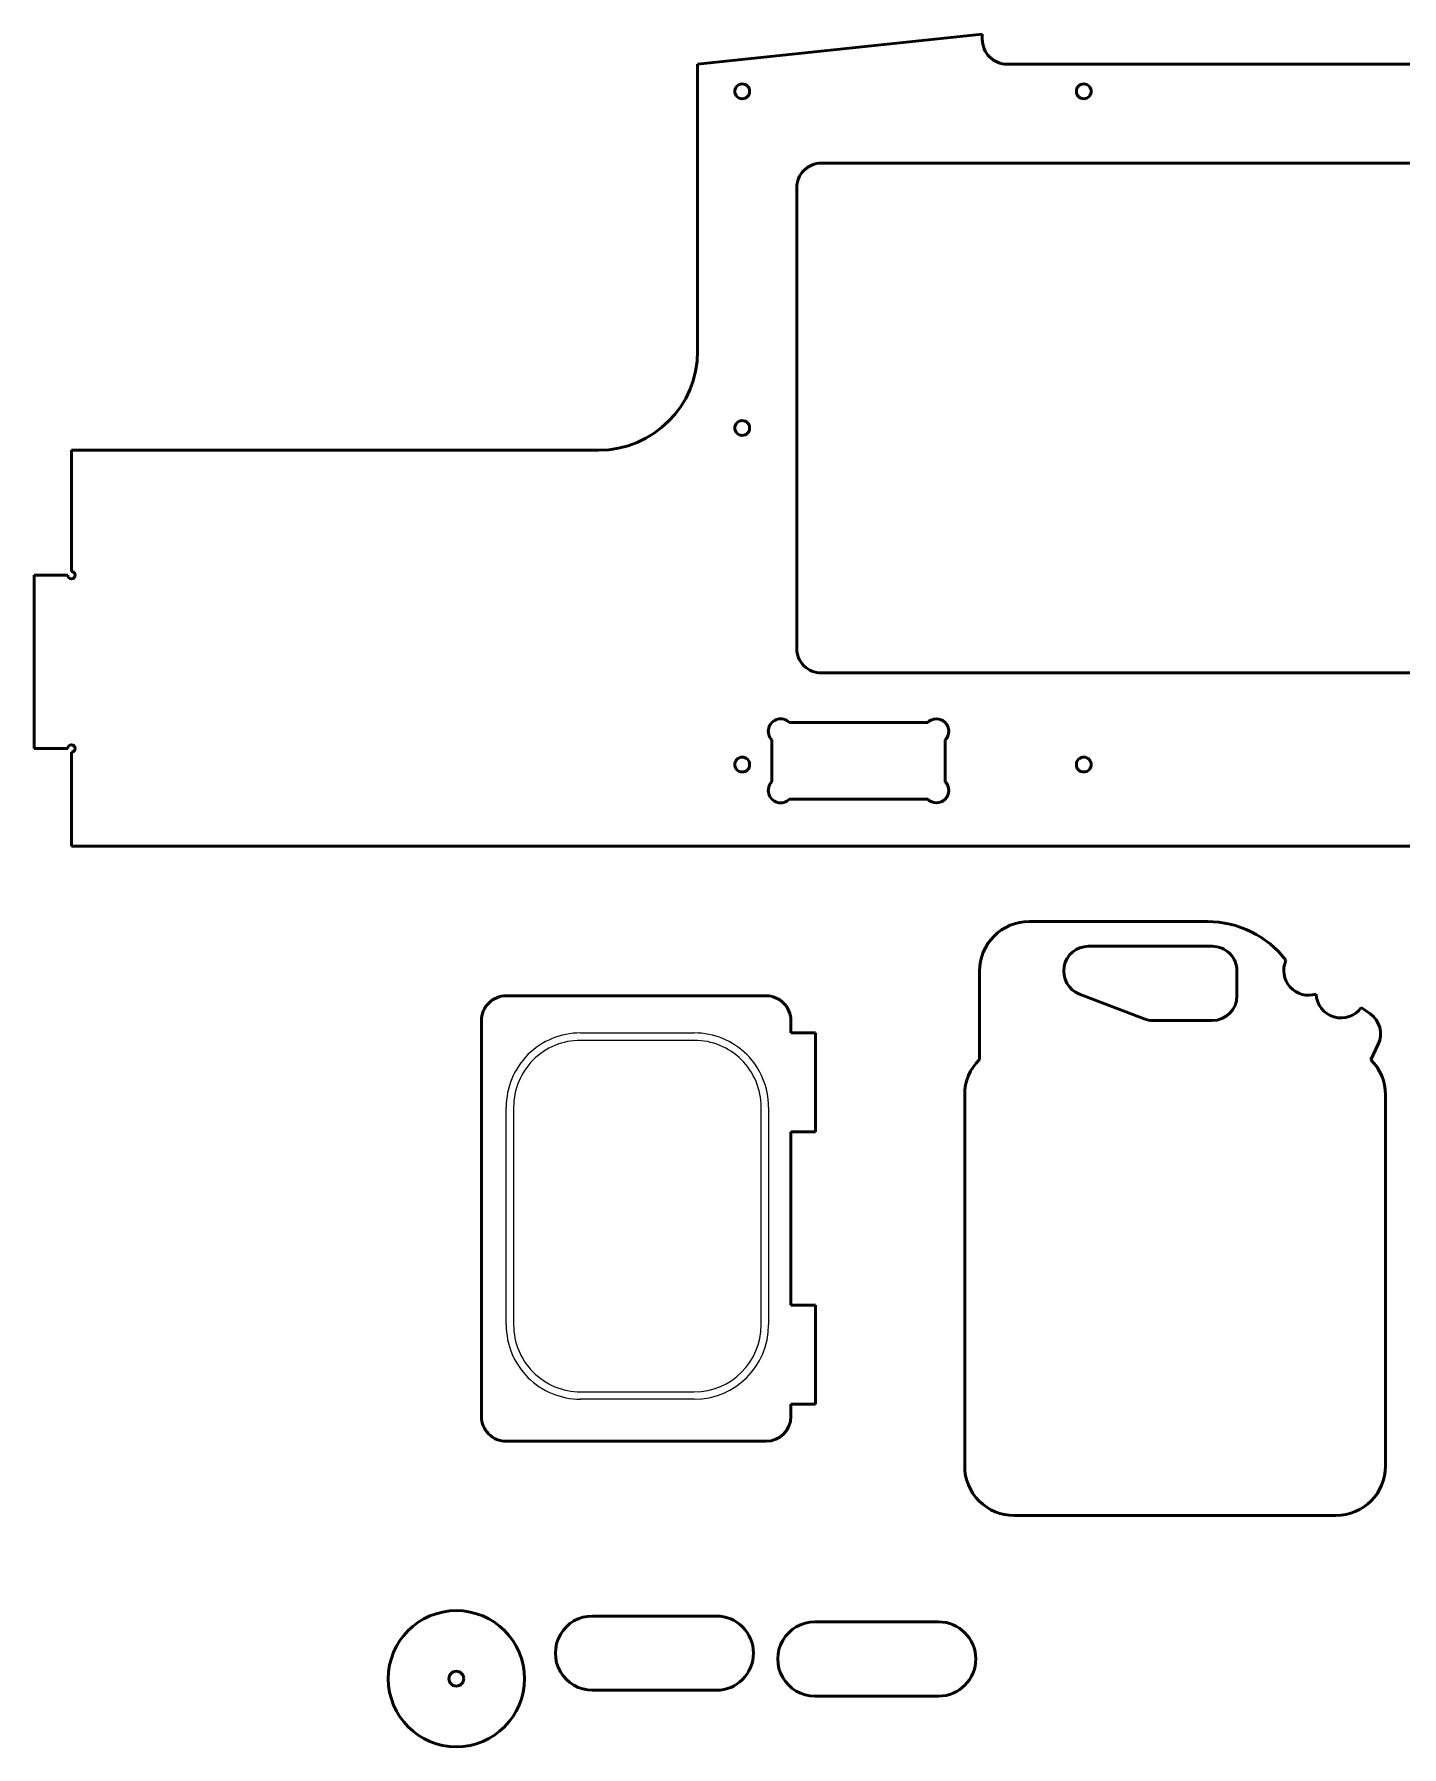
# Model space of a CAD drawing. Header units: millimetres. Extents: x -4457 to 5436, y 521 to 6420.
# Drawn here: x 1069 to 1621, y 2182 to 2874 of the extents above; entities that cross this region are included whole.
import ezdxf

# ---------------------------------------------------------------- set-up
doc = ezdxf.new("R2010")
doc.units = ezdxf.units.MM
doc.header["$MEASUREMENT"] = 0
doc.layers.add('layer 1', color=7, linetype='Continuous')
doc.layers.add('layer 2', color=7, linetype='Continuous')

msp = doc.modelspace()

# ---------------------------------------------------------------- linework, layer by layer
at = {"layer": 'layer 1', "lineweight": 50}
for points in [[(1451.9106, 2873.5435), (1451.9106, 2873.5435), (1336.9106, 2861.4565), (1336.9106, 2861.4565)], [(1451.9106, 2871.4565), (1451.9106, 2871.4565), (1451.9106, 2873.5435), (1451.9106, 2873.5435)], [(1336.9106, 2861.4565), (1336.9106, 2861.4565), (1336.9106, 2745.4565), (1336.9106, 2745.4565)], [(1661.9106, 2861.4565), (1661.9106, 2861.4565), (1461.9106, 2861.4565), (1461.9106, 2861.4565)], [(1386.9106, 2821.4565), (1386.9106, 2821.4565), (1736.9106, 2821.4565), (1736.9106, 2821.4565)], [(1376.9106, 2625.4565), (1376.9106, 2625.4565), (1376.9106, 2811.4565), (1376.9106, 2811.4565)], [(1296.9106, 2705.4565), (1319.0019, 2705.4565), (1336.9105, 2723.365), (1336.9106, 2745.4563)], [(1296.9106, 2705.4565), (1296.9106, 2705.4565), (1083.9106, 2705.4565), (1083.9106, 2705.4565)], [(1083.9106, 2705.4565), (1083.9106, 2705.4565), (1083.9106, 2656.4565), (1083.9106, 2656.4565)], [(1068.9106, 2654.9565), (1068.9106, 2654.9565), (1068.9106, 2584.9565), (1068.9106, 2584.9565)], [(1082.4106, 2654.9565), (1082.4106, 2654.9565), (1068.9106, 2654.9565), (1068.9106, 2654.9565)], [(1736.9106, 2615.4565), (1736.9106, 2615.4565), (1386.9106, 2615.4565), (1386.9106, 2615.4565)], [(1373.9816, 2595.4565), (1373.9816, 2595.4565), (1429.8395, 2595.4565), (1429.8395, 2595.4565)], [(1366.9106, 2571.5276), (1366.9106, 2571.5276), (1366.9106, 2588.3854), (1366.9106, 2588.3854)], [(1436.9106, 2588.3854), (1436.9106, 2588.3854), (1436.9106, 2571.5276), (1436.9106, 2571.5276)], [(1068.9106, 2584.9565), (1068.9106, 2584.9565), (1082.4106, 2584.9565), (1082.4106, 2584.9565)], [(1083.9106, 2583.4565), (1083.9106, 2583.4565), (1083.9106, 2545.4565), (1083.9106, 2545.4565)], [(1429.8395, 2564.4565), (1429.8395, 2564.4565), (1373.9816, 2564.4565), (1373.9816, 2564.4565)], [(1083.9106, 2545.4565), (1083.9106, 2545.4565), (2039.9106, 2545.4565), (2039.9106, 2545.4565)], [(1542.8117, 2515.0138), (1542.8117, 2515.0138), (1470.781, 2515.0138), (1470.781, 2515.0138)], [(1574.5599, 2499.346), (1566.9903, 2509.2226), (1555.2554, 2515.0138), (1542.8117, 2515.0138)], [(1494.781, 2505.0138), (1494.781, 2505.0138), (1544.781, 2505.0138), (1544.781, 2505.0138)], [(1450.781, 2495.0138), (1450.781, 2495.0138), (1450.781, 2459.2967), (1450.781, 2459.2967)], [(1554.781, 2495.0138), (1554.781, 2495.0138), (1554.781, 2485.0138), (1554.781, 2485.0138)], [(1364.5634, 2485.0138), (1364.5634, 2485.0138), (1259.5634, 2485.0138), (1259.5634, 2485.0138)], [(1517.2907, 2475.6763), (1517.2907, 2475.6763), (1491.2019, 2485.6763), (1491.2019, 2485.6763)], [(1544.781, 2475.0138), (1550.3038, 2475.0138), (1554.781, 2479.491), (1554.781, 2485.0138)], [(1608.5168, 2477.8376), (1608.5168, 2477.8376), (1604.9725, 2480.3194), (1604.9725, 2480.3194)], [(1611.8441, 2465.4199), (1613.895, 2469.8182), (1612.4921, 2475.0541), (1608.5168, 2477.8376)], [(1249.5634, 2475.0138), (1249.5634, 2475.0138), (1249.5634, 2315.0138), (1249.5634, 2315.0138)], [(1374.5634, 2470.0138), (1374.5634, 2470.0138), (1374.5634, 2475.0138), (1374.5634, 2475.0138)], [(1517.2907, 2475.6763), (1518.4332, 2475.2384), (1519.6463, 2475.0138), (1520.8698, 2475.0138)], [(1544.781, 2475.0138), (1544.781, 2475.0138), (1520.8698, 2475.0138), (1520.8698, 2475.0138)], [(1384.5634, 2470.0138), (1384.5634, 2470.0138), (1374.5634, 2470.0138), (1374.5634, 2470.0138)], [(1384.5634, 2430.0138), (1384.5634, 2430.0138), (1384.5634, 2470.0138), (1384.5634, 2470.0138)], [(1608.9231, 2459.156), (1608.9231, 2459.156), (1611.8441, 2465.4199), (1611.8441, 2465.4199)], [(1450.781, 2459.2967), (1446.9434, 2455.5351), (1444.781, 2450.3875), (1444.781, 2445.0138)], [(1614.781, 2445.0138), (1614.781, 2450.3182), (1612.6739, 2455.4052), (1608.9231, 2459.156)], [(1444.781, 2445.0138), (1444.781, 2445.0138), (1444.781, 2295.0138), (1444.781, 2295.0138)], [(1614.781, 2295.0138), (1614.781, 2295.0138), (1614.781, 2445.0138), (1614.781, 2445.0138)], [(1374.5634, 2430.0138), (1374.5634, 2430.0138), (1384.5634, 2430.0138), (1384.5634, 2430.0138)], [(1374.5634, 2360.0138), (1374.5634, 2360.0138), (1374.5634, 2430.0138), (1374.5634, 2430.0138)], [(1384.5634, 2360.0138), (1384.5634, 2360.0138), (1374.5634, 2360.0138), (1374.5634, 2360.0138)], [(1384.5634, 2320.0138), (1384.5634, 2320.0138), (1384.5634, 2360.0138), (1384.5634, 2360.0138)], [(1374.5634, 2315.0138), (1374.5634, 2315.0138), (1374.5634, 2320.0138), (1374.5634, 2320.0138)], [(1374.5634, 2320.0138), (1374.5634, 2320.0138), (1384.5634, 2320.0138), (1384.5634, 2320.0138)], [(1364.5634, 2305.0138), (1370.0862, 2305.0138), (1374.5634, 2309.491), (1374.5634, 2315.0138)], [(1259.5634, 2305.0138), (1259.5634, 2305.0138), (1364.5634, 2305.0138), (1364.5634, 2305.0138)], [(1594.781, 2275.0138), (1605.8266, 2275.0138), (1614.7809, 2283.9681), (1614.781, 2295.0137)], [(1464.781, 2275.0138), (1464.781, 2275.0138), (1594.781, 2275.0138), (1594.781, 2275.0138)], [(1294.4448, 2234.3999), (1294.4448, 2234.3999), (1344.4448, 2234.3999), (1344.4448, 2234.3999)], [(1384.2638, 2232.0427), (1384.2638, 2232.0427), (1434.2638, 2232.0427), (1434.2638, 2232.0427)], [(1344.4448, 2204.3999), (1344.4448, 2204.3999), (1294.4448, 2204.3999), (1294.4448, 2204.3999)], [(1434.2638, 2202.0427), (1434.2638, 2202.0427), (1384.2638, 2202.0427), (1384.2638, 2202.0427)]]:
    msp.add_open_spline(points, degree=3, dxfattribs=at)
for points, knots in [([(1451.9106, 2871.4565), (1451.9106, 2868.8044), (1452.9641, 2866.2608), (1454.8395, 2864.3854), (1454.8395, 2864.3854), (1456.7149, 2862.5101), (1459.2584, 2861.4565), (1461.9106, 2861.4565)], [0, 0, 0, 0, 0.33333333, 0.33333333, 0.33333333, 0.33333333, 1, 1, 1, 1]), ([(1357.9106, 2850.4565), (1357.9106, 2852.1134), (1356.5674, 2853.4565), (1354.9106, 2853.4565), (1354.9106, 2853.4565), (1353.2537, 2853.4565), (1351.9106, 2852.1134), (1351.9106, 2850.4565), (1351.9106, 2850.4565), (1351.9106, 2848.7997), (1353.2537, 2847.4565), (1354.9106, 2847.4565), (1354.9106, 2847.4565), (1356.5674, 2847.4565), (1357.9106, 2848.7996), (1357.9106, 2850.4565)], [0, 0, 0, 0, 0.2, 0.2, 0.2, 0.2, 0.4, 0.4, 0.4, 0.4, 0.6, 0.6, 0.6, 0.6, 1, 1, 1, 1]), ([(1495.9106, 2850.4565), (1495.9106, 2852.1134), (1494.5674, 2853.4565), (1492.9106, 2853.4565), (1492.9106, 2853.4565), (1491.2537, 2853.4565), (1489.9106, 2852.1134), (1489.9106, 2850.4565), (1489.9106, 2850.4565), (1489.9106, 2848.7997), (1491.2537, 2847.4565), (1492.9106, 2847.4565), (1492.9106, 2847.4565), (1494.5674, 2847.4565), (1495.9106, 2848.7996), (1495.9106, 2850.4565)], [0, 0, 0, 0, 0.2, 0.2, 0.2, 0.2, 0.4, 0.4, 0.4, 0.4, 0.6, 0.6, 0.6, 0.6, 1, 1, 1, 1]), ([(1386.9106, 2821.4565), (1384.2584, 2821.4565), (1381.7149, 2820.4029), (1379.8395, 2818.5276), (1379.8395, 2818.5276), (1377.9641, 2816.6522), (1376.9106, 2814.1087), (1376.9106, 2811.4565)], [0, 0, 0, 0, 0.33333333, 0.33333333, 0.33333333, 0.33333333, 1, 1, 1, 1]), ([(1357.9106, 2714.4565), (1357.9106, 2716.1134), (1356.5674, 2717.4565), (1354.9106, 2717.4565), (1354.9106, 2717.4565), (1353.2537, 2717.4565), (1351.9106, 2716.1134), (1351.9106, 2714.4565), (1351.9106, 2714.4565), (1351.9106, 2712.7997), (1353.2537, 2711.4565), (1354.9106, 2711.4565), (1354.9106, 2711.4565), (1356.5674, 2711.4565), (1357.9106, 2712.7996), (1357.9106, 2714.4565)], [0, 0, 0, 0, 0.2, 0.2, 0.2, 0.2, 0.4, 0.4, 0.4, 0.4, 0.6, 0.6, 0.6, 0.6, 1, 1, 1, 1]), ([(1082.4106, 2654.9565), (1082.4106, 2654.1281), (1083.0821, 2653.4565), (1083.9106, 2653.4565), (1083.9106, 2653.4565), (1084.739, 2653.4565), (1085.4106, 2654.1281), (1085.4106, 2654.9565), (1085.4106, 2654.9565), (1085.4106, 2655.7849), (1084.739, 2656.4565), (1083.9106, 2656.4565)], [0, 0, 0, 0, 0.25, 0.25, 0.25, 0.25, 0.5, 0.5, 0.5, 0.5, 1, 1, 1, 1]), ([(1376.9106, 2625.4565), (1376.9106, 2622.8044), (1377.9641, 2620.2608), (1379.8395, 2618.3854), (1379.8395, 2618.3854), (1381.7149, 2616.5101), (1384.2584, 2615.4565), (1386.9106, 2615.4565)], [0, 0, 0, 0, 0.33333333, 0.33333333, 0.33333333, 0.33333333, 1, 1, 1, 1]), ([(1373.9816, 2595.4565), (1372.7185, 2596.7196), (1370.8775, 2597.2129), (1369.152, 2596.7506), (1369.152, 2596.7506), (1367.4266, 2596.2883), (1366.0788, 2594.9405), (1365.6165, 2593.2151), (1365.6165, 2593.2151), (1365.1541, 2591.4896), (1365.6475, 2589.6486), (1366.9106, 2588.3854)], [0, 0, 0, 0, 0.25, 0.25, 0.25, 0.25, 0.5, 0.5, 0.5, 0.5, 1, 1, 1, 1]), ([(1436.9106, 2588.3854), (1438.8632, 2590.3381), (1438.8632, 2593.5039), (1436.9106, 2595.4565), (1436.9106, 2595.4565), (1434.958, 2597.4091), (1431.7922, 2597.4091), (1429.8395, 2595.4565)], [0, 0, 0, 0, 0.33333333, 0.33333333, 0.33333333, 0.33333333, 1, 1, 1, 1]), ([(1083.9106, 2583.4565), (1084.739, 2583.4565), (1085.4106, 2584.1281), (1085.4106, 2584.9565), (1085.4106, 2584.9565), (1085.4106, 2585.7849), (1084.739, 2586.4565), (1083.9106, 2586.4565), (1083.9106, 2586.4565), (1083.0822, 2586.4565), (1082.4106, 2585.7849), (1082.4106, 2584.9565)], [0, 0, 0, 0, 0.25, 0.25, 0.25, 0.25, 0.5, 0.5, 0.5, 0.5, 1, 1, 1, 1]), ([(1357.9106, 2578.4565), (1357.9106, 2580.1134), (1356.5674, 2581.4565), (1354.9106, 2581.4565), (1354.9106, 2581.4565), (1353.2537, 2581.4565), (1351.9106, 2580.1134), (1351.9106, 2578.4565), (1351.9106, 2578.4565), (1351.9106, 2576.7997), (1353.2537, 2575.4565), (1354.9106, 2575.4565), (1354.9106, 2575.4565), (1356.5674, 2575.4565), (1357.9106, 2576.7996), (1357.9106, 2578.4565)], [0, 0, 0, 0, 0.2, 0.2, 0.2, 0.2, 0.4, 0.4, 0.4, 0.4, 0.6, 0.6, 0.6, 0.6, 1, 1, 1, 1]), ([(1495.9106, 2578.4565), (1495.9106, 2580.1134), (1494.5674, 2581.4565), (1492.9106, 2581.4565), (1492.9106, 2581.4565), (1491.2537, 2581.4565), (1489.9106, 2580.1134), (1489.9106, 2578.4565), (1489.9106, 2578.4565), (1489.9106, 2576.7997), (1491.2537, 2575.4565), (1492.9106, 2575.4565), (1492.9106, 2575.4565), (1494.5674, 2575.4565), (1495.9106, 2576.7996), (1495.9106, 2578.4565)], [0, 0, 0, 0, 0.2, 0.2, 0.2, 0.2, 0.4, 0.4, 0.4, 0.4, 0.6, 0.6, 0.6, 0.6, 1, 1, 1, 1]), ([(1366.9106, 2571.5276), (1365.6475, 2570.2645), (1365.1541, 2568.4234), (1365.6165, 2566.698), (1365.6165, 2566.698), (1366.0788, 2564.9725), (1367.4266, 2563.6248), (1369.152, 2563.1624), (1369.152, 2563.1624), (1370.8775, 2562.7001), (1372.7185, 2563.1934), (1373.9816, 2564.4565)], [0, 0, 0, 0, 0.25, 0.25, 0.25, 0.25, 0.5, 0.5, 0.5, 0.5, 1, 1, 1, 1]), ([(1429.8395, 2564.4565), (1431.7921, 2562.5039), (1434.9579, 2562.5039), (1436.9106, 2564.4565), (1436.9106, 2564.4565), (1438.8632, 2566.4091), (1438.8632, 2569.5749), (1436.9106, 2571.5276)], [0, 0, 0, 0, 0.33333333, 0.33333333, 0.33333333, 0.33333333, 1, 1, 1, 1]), ([(1470.781, 2515.0138), (1465.4767, 2515.0138), (1460.3896, 2512.9067), (1456.6389, 2509.156), (1456.6389, 2509.156), (1452.8881, 2505.4052), (1450.781, 2500.3182), (1450.781, 2495.0138)], [0, 0, 0, 0, 0.33333333, 0.33333333, 0.33333333, 0.33333333, 1, 1, 1, 1]), ([(1494.781, 2505.0138), (1489.9601, 2505.0138), (1485.8254, 2501.5742), (1484.948, 2496.8338), (1484.948, 2496.8338), (1484.0706, 2492.0934), (1486.7003, 2487.4018), (1491.2019, 2485.6763)], [0, 0, 0, 0, 0.33333333, 0.33333333, 0.33333333, 0.33333333, 1, 1, 1, 1]), ([(1554.781, 2495.0138), (1554.781, 2497.666), (1553.7274, 2500.2095), (1551.8521, 2502.0849), (1551.8521, 2502.0849), (1549.9767, 2503.9603), (1547.4332, 2505.0138), (1544.781, 2505.0138)], [0, 0, 0, 0, 0.33333333, 0.33333333, 0.33333333, 0.33333333, 1, 1, 1, 1]), ([(1574.5599, 2499.346), (1572.9297, 2495.734), (1573.5862, 2491.5001), (1576.2337, 2488.5515), (1576.2337, 2488.5515), (1578.8813, 2485.6028), (1583.0202, 2484.4957), (1586.7863, 2485.7288)], [0, 0, 0, 0, 0.33333333, 0.33333333, 0.33333333, 0.33333333, 1, 1, 1, 1]), ([(1259.5634, 2485.0138), (1256.9113, 2485.0138), (1254.3677, 2483.9603), (1252.4924, 2482.0849), (1252.4924, 2482.0849), (1250.617, 2480.2095), (1249.5634, 2477.666), (1249.5634, 2475.0138)], [0, 0, 0, 0, 0.33333333, 0.33333333, 0.33333333, 0.33333333, 1, 1, 1, 1]), ([(1374.5634, 2475.0138), (1374.5634, 2477.666), (1373.5099, 2480.2095), (1371.6345, 2482.0849), (1371.6345, 2482.0849), (1369.7591, 2483.9603), (1367.2156, 2485.0138), (1364.5634, 2485.0138)], [0, 0, 0, 0, 0.33333333, 0.33333333, 0.33333333, 0.33333333, 1, 1, 1, 1]), ([(1586.7863, 2485.7288), (1586.9268, 2481.4268), (1589.8043, 2477.6973), (1593.93, 2476.4702), (1593.93, 2476.4702), (1598.0556, 2475.243), (1602.5037, 2476.7935), (1604.9725, 2480.3194)], [0, 0, 0, 0, 0.33333333, 0.33333333, 0.33333333, 0.33333333, 1, 1, 1, 1]), ([(1249.5634, 2315.0138), (1249.5634, 2312.3617), (1250.617, 2309.8181), (1252.4924, 2307.9428), (1252.4924, 2307.9428), (1254.3677, 2306.0674), (1256.9113, 2305.0138), (1259.5634, 2305.0138)], [0, 0, 0, 0, 0.33333333, 0.33333333, 0.33333333, 0.33333333, 1, 1, 1, 1]), ([(1444.781, 2295.0138), (1444.781, 2289.7095), (1446.8881, 2284.6224), (1450.6389, 2280.8717), (1450.6389, 2280.8717), (1454.3896, 2277.121), (1459.4767, 2275.0138), (1464.781, 2275.0138)], [0, 0, 0, 0, 0.33333333, 0.33333333, 0.33333333, 0.33333333, 1, 1, 1, 1]), ([(1266.9292, 2209.0777), (1266.9292, 2224.2655), (1254.6171, 2236.5776), (1239.4293, 2236.5777), (1239.4293, 2236.5777), (1224.2415, 2236.5777), (1211.9293, 2224.2656), (1211.9292, 2209.0777), (1211.9292, 2209.0777), (1211.9292, 2193.8899), (1224.2413, 2181.5777), (1239.4291, 2181.5777), (1239.4291, 2181.5777), (1254.6169, 2181.5776), (1266.9292, 2193.8897), (1266.9292, 2209.0775)], [0, 0, 0, 0, 0.2, 0.2, 0.2, 0.2, 0.4, 0.4, 0.4, 0.4, 0.6, 0.6, 0.6, 0.6, 1, 1, 1, 1]), ([(1294.4448, 2234.3999), (1289.0858, 2234.3999), (1284.1339, 2231.5409), (1281.4544, 2226.8999), (1281.4544, 2226.8999), (1278.7749, 2222.2589), (1278.7749, 2216.5409), (1281.4544, 2211.8999), (1281.4544, 2211.8999), (1284.1339, 2207.2589), (1289.0858, 2204.3999), (1294.4448, 2204.3999)], [0, 0, 0, 0, 0.25, 0.25, 0.25, 0.25, 0.5, 0.5, 0.5, 0.5, 1, 1, 1, 1]), ([(1344.4448, 2204.3999), (1352.7291, 2204.3999), (1359.4448, 2211.1156), (1359.4448, 2219.3999), (1359.4448, 2219.3999), (1359.4448, 2227.6841), (1352.7292, 2234.3999), (1344.4449, 2234.3999)], [0, 0, 0, 0, 0.33333333, 0.33333333, 0.33333333, 0.33333333, 1, 1, 1, 1]), ([(1384.2638, 2232.0427), (1378.9048, 2232.0427), (1373.9529, 2229.1838), (1371.2734, 2224.5427), (1371.2734, 2224.5427), (1368.5939, 2219.9017), (1368.5939, 2214.1838), (1371.2734, 2209.5427), (1371.2734, 2209.5427), (1373.9529, 2204.9017), (1378.9048, 2202.0427), (1384.2638, 2202.0427)], [0, 0, 0, 0, 0.25, 0.25, 0.25, 0.25, 0.5, 0.5, 0.5, 0.5, 1, 1, 1, 1]), ([(1434.2638, 2202.0427), (1442.548, 2202.0427), (1449.2637, 2208.7584), (1449.2638, 2217.0427), (1449.2638, 2217.0427), (1449.2638, 2225.327), (1442.5481, 2232.0427), (1434.2638, 2232.0427)], [0, 0, 0, 0, 0.33333333, 0.33333333, 0.33333333, 0.33333333, 1, 1, 1, 1]), ([(1242.4292, 2209.0777), (1242.4292, 2210.7345), (1241.0861, 2212.0777), (1239.4292, 2212.0777), (1239.4292, 2212.0777), (1237.7724, 2212.0777), (1236.4292, 2210.7345), (1236.4292, 2209.0777), (1236.4292, 2209.0777), (1236.4292, 2207.4208), (1237.7724, 2206.0777), (1239.4292, 2206.0777), (1239.4292, 2206.0777), (1241.0861, 2206.0777), (1242.4292, 2207.4208), (1242.4292, 2209.0777)], [0, 0, 0, 0, 0.2, 0.2, 0.2, 0.2, 0.4, 0.4, 0.4, 0.4, 0.6, 0.6, 0.6, 0.6, 1, 1, 1, 1])]:
    msp.add_open_spline(points, degree=3, knots=knots, dxfattribs=at)
at = {"layer": 'layer 2', "color": 240, "lineweight": 9}
for points in [[(1289.5634, 2470.0138), (1281.6069, 2470.0138), (1273.9763, 2466.8531), (1268.3502, 2461.227), (1268.3502, 2461.227), (1262.7241, 2455.6009), (1259.5634, 2447.9703), (1259.5634, 2440.0138)], [(1289.5634, 2467.0138), (1282.4026, 2467.0138), (1275.535, 2464.1692), (1270.4715, 2459.1057), (1270.4715, 2459.1057), (1265.4081, 2454.0422), (1262.5634, 2447.1747), (1262.5634, 2440.0138)], [(1365.5634, 2440.0138), (1365.5634, 2447.9703), (1362.4027, 2455.6009), (1356.7766, 2461.227), (1356.7766, 2461.227), (1351.1505, 2466.8531), (1343.5199, 2470.0138), (1335.5634, 2470.0138)], [(1362.5634, 2440.0138), (1362.5634, 2447.1747), (1359.7188, 2454.0422), (1354.6553, 2459.1057), (1354.6553, 2459.1057), (1349.5918, 2464.1692), (1342.7243, 2467.0138), (1335.5634, 2467.0138)], [(1259.5634, 2352.0138), (1259.5634, 2344.0573), (1262.7241, 2336.4267), (1268.3502, 2330.8006), (1268.3502, 2330.8006), (1273.9763, 2325.1745), (1281.6069, 2322.0138), (1289.5634, 2322.0138)], [(1262.5634, 2352.0138), (1262.5634, 2344.853), (1265.4081, 2337.9854), (1270.4715, 2332.9219), (1270.4715, 2332.9219), (1275.535, 2327.8585), (1282.4026, 2325.0138), (1289.5634, 2325.0138)]]:
    msp.add_open_spline(points, degree=3, knots=[0, 0, 0, 0, 0.33333333, 0.33333333, 0.33333333, 0.33333333, 1, 1, 1, 1], dxfattribs=at)
for points in [[(1289.5634, 2470.0138), (1289.5634, 2470.0138), (1335.5634, 2470.0138), (1335.5634, 2470.0138)], [(1335.5634, 2467.0138), (1335.5634, 2467.0138), (1289.5634, 2467.0138), (1289.5634, 2467.0138)], [(1259.5634, 2352.0138), (1259.5634, 2352.0138), (1259.5634, 2440.0138), (1259.5634, 2440.0138)], [(1262.5634, 2440.0138), (1262.5634, 2440.0138), (1262.5634, 2352.0138), (1262.5634, 2352.0138)], [(1362.5634, 2352.0138), (1362.5634, 2352.0138), (1362.5634, 2440.0138), (1362.5634, 2440.0138)], [(1365.5634, 2440.0138), (1365.5634, 2440.0138), (1365.5634, 2352.0138), (1365.5634, 2352.0138)], [(1335.5634, 2325.0138), (1350.4751, 2325.0138), (1362.5633, 2337.1021), (1362.5634, 2352.0137)], [(1335.5634, 2322.0138), (1352.1319, 2322.0138), (1365.5633, 2335.4452), (1365.5634, 2352.0137)], [(1289.5634, 2325.0138), (1289.5634, 2325.0138), (1335.5634, 2325.0138), (1335.5634, 2325.0138)], [(1335.5634, 2322.0138), (1335.5634, 2322.0138), (1289.5634, 2322.0138), (1289.5634, 2322.0138)]]:
    msp.add_open_spline(points, degree=3, dxfattribs=at)

doc.saveas('drawing.dxf')
